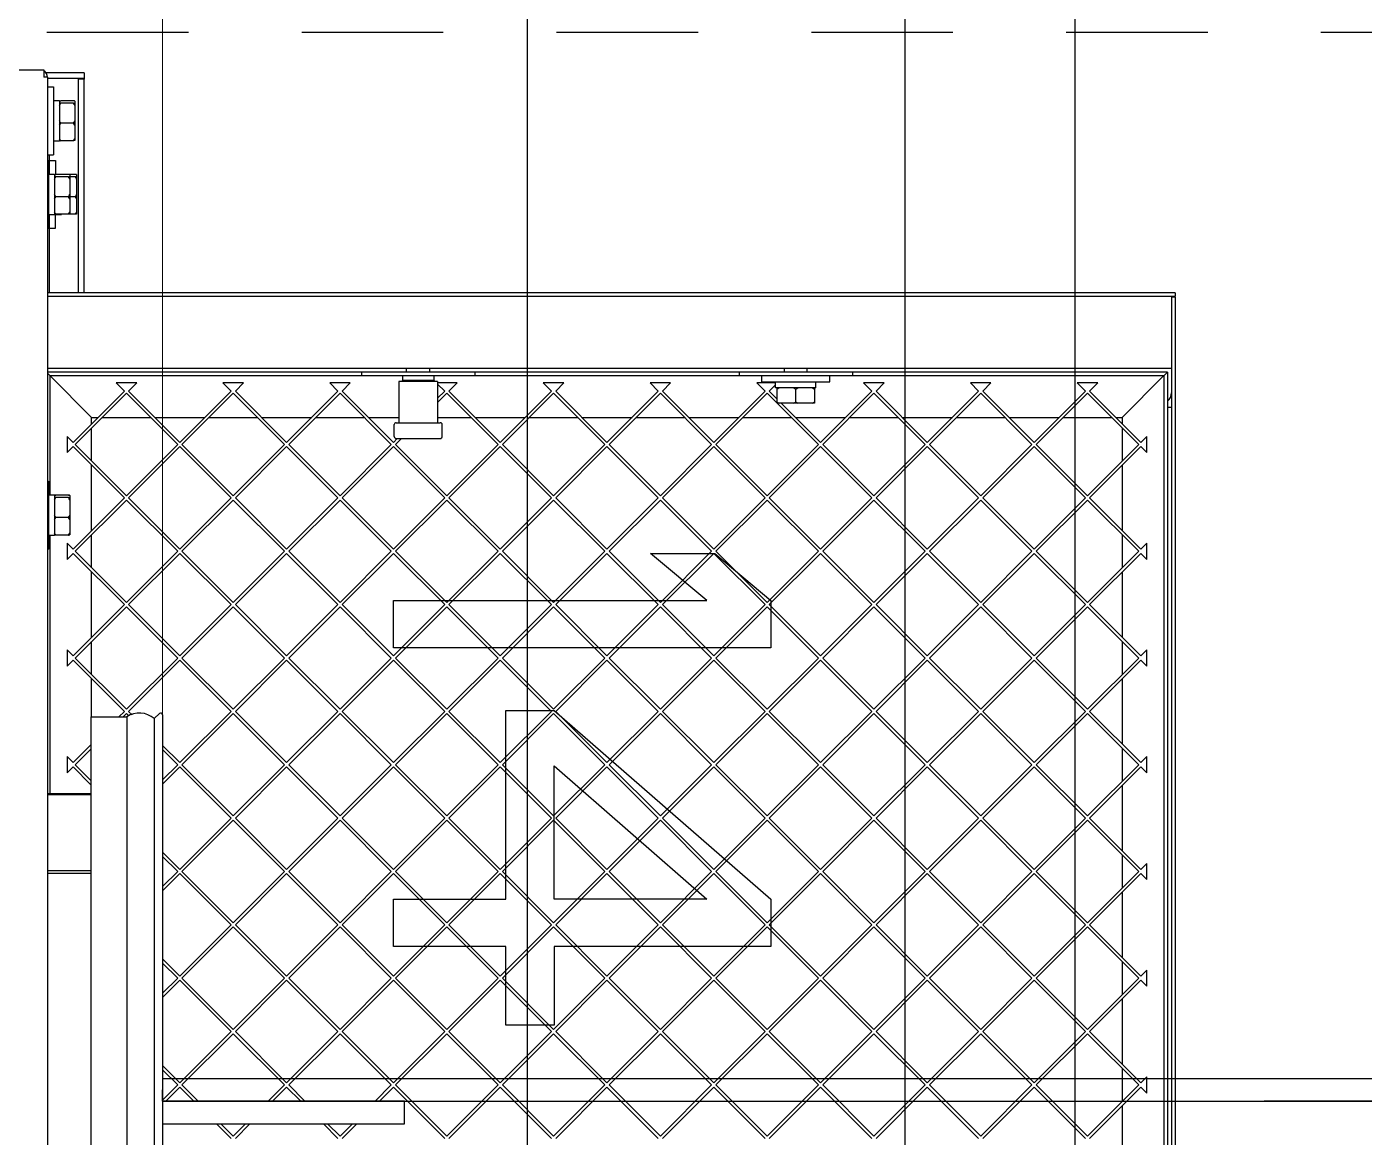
# Model space of a CAD drawing. Header units: millimetres. Extents: x 0 to 87554, y -20854 to 20404.
# Drawn here: x 8452.6 to 8806.9, y -14984.6 to -14690.3 of the extents above; entities that cross this region are included whole.
import ezdxf

# ---------------------------------------------------------------- set-up
doc = ezdxf.new("R2010")
doc.units = ezdxf.units.MM
doc.linetypes.add('CENTER', pattern=[50.8, 31.75, -6.35, 6.35, -6.35])
doc.linetypes.add('JIS_02_0.7', pattern=[1.35, 0.75, -0.6])
doc.layers.get('0').update_dxf_attribs({"lineweight": 15})
for name, color, linetype in [('08', 1, 'Continuous'), ('1', 2, 'Continuous'), ('11', 3, 'Continuous'), ('2', 4, 'CENTER'), ('2401-01144-S-M6-16HWM_0', 7, 'Continuous'), ('4209-B0008_0', 7, 'Continuous'), ('4215-12645_1_0', 7, 'Continuous'), ('4215-12645_2_0', 7, 'Continuous'), ('4215-12649_2_1_0', 7, 'Continuous'), ('4215-12651_1_0', 7, 'Continuous'), ('4215-12656_0', 7, 'Continuous'), ('4215-16102_1_0', 7, 'Continuous'), ('4215-16102_2_0', 7, 'Continuous'), ('4215-16102_4_0', 7, 'Continuous'), ('4215-16529_1_0', 7, 'Continuous'), ('4215-16529_2_0', 7, 'Continuous'), ('4215-16529_3_0', 7, 'Continuous'), ('4217-16531_0', 7, 'Continuous'), ('PTL2-04-4_0', 7, 'Continuous')]:
    doc.layers.add(name, color=color, linetype=linetype)

# ---------------------------------------------------------------- blocks, each defined once
blk = doc.blocks.new('y78')
at = {"layer": '08', "lineweight": -3}
for p, q in [((-74.72, -248), (-24.72, -248)), ((-74.72, -248), (-74.72, -940.16)), ((25.28, -248), (-24.72, -248)), ((25.28, -248), (25.28, -940.16)), ((-74.72, -940.16), (-24.72, -940.16)), ((25.28, -940.16), (-24.72, -940.16))]:
    blk.add_line(p, q, dxfattribs=at)
at = {"layer": '1', "lineweight": -3}
for p, q in [((70.46, -756), (70.46, 18)), ((70.46, 18), (120.46, 18)), ((170.46, 18), (120.46, 18)), ((170.46, -756), (170.46, 18)), ((-171.29, -750), (-171.29, -753)), ((-171.29, -750), (170.46, -750)), ((170.46, -750), (170.46, -753)), ((-171.29, -756), (-171.29, -753)), ((170.46, -756), (170.46, -753)), ((-171.29, -756), (170.46, -756)), ((70.46, -756), (120.46, -756)), ((170.46, -756), (120.46, -756))]:
    blk.add_line(p, q, dxfattribs=at)
at = {"layer": '11', "lineweight": -3}
for p, q in [((70.46, -841.92), (70.46, -118)), ((70.46, -118), (120.46, -118)), ((170.46, -118), (120.46, -118)), ((170.46, -841.92), (170.46, -118)), ((70.46, -841.92), (120.46, -841.92)), ((170.46, -841.92), (120.46, -841.92))]:
    blk.add_line(p, q, dxfattribs=at)
blk = doc.blocks.new('ju7888')
at = {"layer": '2401-01144-S-M6-16HWM_0', "color": 87, "linetype": 'Continuous'}
for p, q in [((1.99, 189.92), (0.39, 189.92)), ((1.99, 171.92), (1.99, 189.92)), ((3.59, 186.27), (1.99, 186.27)), ((3.59, 186.27), (3.59, 175.57)), ((3.59, 185.92), (7.59, 185.92)), ((7.59, 185.92), (7.59, 175.92)), ((-0.61, 183.92), (-1.61, 183.92)), ((7.29, 180.92), (3.89, 180.92)), ((-0.61, 177.92), (-1.61, 177.92)), ((3.59, 175.57), (1.99, 175.57)), ((3.59, 175.92), (7.59, 175.92)), ((1.99, 171.92), (0.39, 171.92)), ((-72.5, -10.38), (-72.5, -13.78)), ((-72.43, -10.08), (-61.99, -10.08)), ((-71.86, -10.38), (-71.86, -13.78)), ((-66.57, -10.38), (-66.57, -13.78)), ((-61.92, -10.38), (-61.92, -13.78)), ((-53, -9.88), (-53, -11.68)), ((-52.93, -9.58), (-42.49, -9.58)), ((-52.36, -9.88), (-52.36, -11.38)), ((-47.07, -9.88), (-47.07, -11.38)), ((-42.42, -9.88), (-42.42, -11.68)), ((-72.56, -14.08), (-61.86, -14.08)), ((-72.56, -15.68), (-72.56, -14.08)), ((-61.86, -15.68), (-61.86, -14.08)), ((-53, -13.58), (-53.06, -13.58)), ((-53.06, -15.18), (-53.06, -13.58)), ((-53, -11.68), (-53, -15.08)), ((-52.93, -11.38), (-42.49, -11.38)), ((-52.36, -11.68), (-52.36, -15.08)), ((-47.07, -11.68), (-47.07, -15.08)), ((-42.42, -11.68), (-42.42, -15.08)), ((-42.36, -13.58), (-42.42, -13.58)), ((-42.36, -15.18), (-42.36, -13.58)), ((31.97, -11.68), (31.97, -11.67)), ((31.97, -11.68), (31.97, -11.67)), ((31.97, -11.68), (31.97, -15.08)), ((32, -11.65), (31.99, -11.66)), ((32, -11.65), (31.99, -11.66)), ((32, -11.68), (32, -15.08)), ((32.07, -11.38), (32.05, -11.38)), ((32.07, -11.38), (42.51, -11.38)), ((32.64, -11.68), (32.64, -15.08)), ((37.93, -11.68), (37.93, -15.08)), ((42.51, -11.38), (42.53, -11.38)), ((42.58, -11.68), (42.58, -15.08)), ((42.61, -11.68), (42.61, -11.67)), ((42.61, -11.68), (42.61, -11.67)), ((42.61, -11.68), (42.61, -15.08)), ((-76.21, -15.68), (-58.21, -15.68)), ((-76.21, -17.28), (-76.21, -15.68)), ((-58.21, -17.28), (-58.21, -15.68)), ((-56.71, -15.18), (-52.98, -15.18)), ((-56.71, -16.78), (-56.71, -15.18)), ((-56.71, -16.98), (-38.71, -16.98)), ((-56.71, -17.28), (-56.71, -16.98)), ((-53.06, -15.38), (-42.36, -15.38)), ((-53.06, -16.98), (-53.06, -15.38)), ((-38.71, -15.18), (-42.44, -15.18)), ((-42.36, -16.98), (-42.36, -15.38)), ((-38.71, -16.78), (-38.71, -15.18)), ((-38.71, -17.28), (-38.71, -16.98)), ((28.29, -16.98), (46.29, -16.98)), ((28.29, -17.28), (28.29, -16.98)), ((31.94, -15.38), (42.64, -15.38)), ((31.94, -16.98), (31.94, -15.38)), ((31.97, -15.08), (31.97, -15.08)), ((31.97, -15.08), (31.97, -15.08)), ((32, -15.1), (31.99, -15.09)), ((32, -15.1), (31.99, -15.09)), ((42.61, -15.08), (42.61, -15.08)), ((42.61, -15.08), (42.61, -15.08)), ((42.64, -16.98), (42.64, -15.38)), ((46.29, -17.28), (46.29, -16.98))]:
    blk.add_line(p, q, dxfattribs=at)
for centre, radius, start, end in [((36.21, -18.44), 7.98, 121.9273, 122.124), ((36.21, -8.31), 7.98, 237.876, 238.0727), ((36.02, -14.15), 4.16, 196.8682, 197.1611), ((38.57, -14.15), 4.14, 342.8386, 343.0979)]:
    blk.add_arc(centre, radius, start, end, dxfattribs=at)
for points in [[(3.59, 185.35), (3.68, 185.55), (3.78, 185.74), (3.89, 185.92)], [(7.59, 185.35), (7.5, 185.55), (7.4, 185.74), (7.29, 185.92)], [(3.89, 180.92), (3.78, 181.11), (3.68, 181.3), (3.59, 181.5)], [(3.59, 180.35), (3.68, 180.55), (3.78, 180.74), (3.89, 180.92)], [(7.29, 180.92), (7.4, 181.11), (7.5, 181.3), (7.59, 181.5)], [(7.59, 180.35), (7.5, 180.55), (7.4, 180.74), (7.29, 180.92)], [(3.89, 175.92), (3.78, 176.11), (3.68, 176.3), (3.59, 176.5)], [(7.29, 175.92), (7.4, 176.11), (7.5, 176.3), (7.59, 176.5)], [(-71.25, -10.08), (-71.46, -10.17), (-71.66, -10.27), (-71.86, -10.38)], [(-66.57, -10.38), (-66.76, -10.27), (-66.97, -10.17), (-67.17, -10.08)], [(-66.04, -10.08), (-66.22, -10.17), (-66.39, -10.27), (-66.57, -10.38)], [(-61.92, -10.38), (-62.09, -10.27), (-62.27, -10.17), (-62.45, -10.08)], [(-51.75, -9.58), (-51.96, -9.67), (-52.16, -9.77), (-52.36, -9.88)], [(-47.07, -9.88), (-47.26, -9.77), (-47.47, -9.67), (-47.67, -9.58)], [(-46.54, -9.58), (-46.72, -9.67), (-46.89, -9.77), (-47.07, -9.88)], [(-42.42, -9.88), (-42.59, -9.77), (-42.77, -9.67), (-42.95, -9.58)], [(-71.25, -14.08), (-71.46, -13.98), (-71.66, -13.88), (-71.86, -13.78)], [(-66.57, -13.78), (-66.76, -13.88), (-66.97, -13.98), (-67.17, -14.08)], [(-66.04, -14.08), (-66.22, -13.98), (-66.39, -13.88), (-66.57, -13.78)], [(-61.92, -13.78), (-62.09, -13.88), (-62.27, -13.98), (-62.45, -14.08)], [(-51.75, -11.38), (-51.96, -11.47), (-52.16, -11.57), (-52.36, -11.68)], [(-47.07, -11.68), (-47.26, -11.57), (-47.47, -11.47), (-47.67, -11.38)], [(-46.54, -11.38), (-46.72, -11.47), (-46.89, -11.57), (-47.07, -11.68)], [(-42.42, -11.68), (-42.59, -11.57), (-42.77, -11.47), (-42.95, -11.38)], [(33.25, -11.38), (33.04, -11.47), (32.84, -11.57), (32.64, -11.68)], [(37.93, -11.68), (37.74, -11.57), (37.53, -11.47), (37.33, -11.38)], [(38.46, -11.38), (38.28, -11.47), (38.11, -11.57), (37.93, -11.68)], [(42.58, -11.68), (42.41, -11.57), (42.23, -11.47), (42.05, -11.38)], [(-51.75, -15.38), (-51.96, -15.28), (-52.16, -15.18), (-52.36, -15.08)], [(-47.07, -15.08), (-47.26, -15.18), (-47.47, -15.28), (-47.67, -15.38)], [(-46.54, -15.38), (-46.72, -15.28), (-46.89, -15.18), (-47.07, -15.08)], [(-42.42, -15.08), (-42.59, -15.18), (-42.77, -15.28), (-42.95, -15.38)], [(33.25, -15.38), (33.04, -15.28), (32.84, -15.18), (32.64, -15.08)], [(37.93, -15.08), (37.74, -15.18), (37.53, -15.28), (37.33, -15.38)], [(38.46, -15.38), (38.28, -15.28), (38.11, -15.18), (37.93, -15.08)], [(42.58, -15.08), (42.41, -15.18), (42.23, -15.28), (42.05, -15.38)]]:
    blk.add_open_spline(points, degree=3, dxfattribs=at)
for points, knots in [([(-72.43, -10.08), (-72.44, -10.1), (-72.46, -10.2), (-72.49, -10.3), (-72.5, -10.38)], [0, 0, 0, 0, 0.234829, 1, 1, 1, 1]), ([(-71.86, -10.38), (-71.86, -10.35), (-71.89, -10.25), (-71.91, -10.15), (-71.93, -10.08)], [0, 0, 0, 0, 0.264475, 1, 1, 1, 1]), ([(-61.99, -10.08), (-61.99, -10.1), (-61.96, -10.2), (-61.94, -10.3), (-61.92, -10.38)], [0, 0, 0, 0, 0.234829, 1, 1, 1, 1]), ([(-52.93, -9.58), (-52.94, -9.6), (-52.96, -9.7), (-52.99, -9.8), (-53, -9.88)], [0, 0, 0, 0, 0.234829, 1, 1, 1, 1]), ([(-52.36, -9.88), (-52.36, -9.85), (-52.39, -9.75), (-52.41, -9.65), (-52.43, -9.58)], [0, 0, 0, 0, 0.264475, 1, 1, 1, 1]), ([(-42.49, -9.58), (-42.49, -9.6), (-42.46, -9.7), (-42.44, -9.8), (-42.42, -9.88)], [0, 0, 0, 0, 0.234829, 1, 1, 1, 1]), ([(-72.43, -14.08), (-72.44, -14.05), (-72.46, -13.95), (-72.49, -13.85), (-72.5, -13.78)], [0, 0, 0, 0, 0.234829, 1, 1, 1, 1]), ([(-71.86, -13.78), (-71.86, -13.8), (-71.89, -13.9), (-71.91, -14), (-71.93, -14.08)], [0, 0, 0, 0, 0.264475, 1, 1, 1, 1]), ([(-61.99, -14.08), (-61.99, -14.05), (-61.96, -13.95), (-61.94, -13.85), (-61.92, -13.78)], [0, 0, 0, 0, 0.234829, 1, 1, 1, 1]), ([(-52.93, -11.38), (-52.94, -11.4), (-52.96, -11.5), (-52.99, -11.6), (-53, -11.68)], [0, 0, 0, 0, 0.234829, 1, 1, 1, 1]), ([(-52.36, -11.68), (-52.36, -11.65), (-52.39, -11.55), (-52.41, -11.45), (-52.43, -11.38)], [0, 0, 0, 0, 0.264475, 1, 1, 1, 1]), ([(-42.49, -11.38), (-42.49, -11.4), (-42.46, -11.5), (-42.44, -11.6), (-42.42, -11.68)], [0, 0, 0, 0, 0.234829, 1, 1, 1, 1]), ([(31.97, -11.67), (31.97, -11.64), (32, -11.54), (32.03, -11.45), (32.05, -11.38)], [0, 0, 0, 0, 0.263948, 1, 1, 1, 1]), ([(32.07, -11.38), (32.06, -11.4), (32.04, -11.5), (32.01, -11.6), (32, -11.68)], [0, 0, 0, 0, 0.234829, 1, 1, 1, 1]), ([(32.64, -11.68), (32.64, -11.65), (32.61, -11.55), (32.59, -11.45), (32.57, -11.38)], [0, 0, 0, 0, 0.264475, 1, 1, 1, 1]), ([(42.51, -11.38), (42.51, -11.4), (42.54, -11.5), (42.56, -11.6), (42.58, -11.68)], [0, 0, 0, 0, 0.234829, 1, 1, 1, 1]), ([(42.61, -11.67), (42.6, -11.64), (42.58, -11.54), (42.55, -11.45), (42.53, -11.38)], [0, 0, 0, 0, 0.263948, 1, 1, 1, 1]), ([(-52.93, -15.38), (-52.94, -15.35), (-52.96, -15.25), (-52.99, -15.15), (-53, -15.08)], [0, 0, 0, 0, 0.234829, 1, 1, 1, 1]), ([(-52.36, -15.08), (-52.36, -15.1), (-52.39, -15.2), (-52.41, -15.3), (-52.43, -15.38)], [0, 0, 0, 0, 0.264475, 1, 1, 1, 1]), ([(-42.49, -15.38), (-42.49, -15.35), (-42.46, -15.25), (-42.44, -15.15), (-42.42, -15.08)], [0, 0, 0, 0, 0.234829, 1, 1, 1, 1]), ([(31.97, -15.08), (31.97, -15.11), (32, -15.2), (32.02, -15.29), (32.04, -15.35)], [0, 0, 0, 0, 0.262699, 1, 1, 1, 1]), ([(32.07, -15.38), (32.06, -15.35), (32.04, -15.25), (32.01, -15.15), (32, -15.08)], [0, 0, 0, 0, 0.234829, 1, 1, 1, 1]), ([(32.64, -15.08), (32.64, -15.1), (32.61, -15.2), (32.59, -15.3), (32.57, -15.38)], [0, 0, 0, 0, 0.264475, 1, 1, 1, 1]), ([(42.51, -15.38), (42.51, -15.35), (42.54, -15.25), (42.56, -15.15), (42.58, -15.08)], [0, 0, 0, 0, 0.234829, 1, 1, 1, 1]), ([(42.61, -15.08), (42.6, -15.11), (42.58, -15.2), (42.55, -15.29), (42.53, -15.36)], [0, 0, 0, 0, 0.262844, 1, 1, 1, 1])]:
    blk.add_open_spline(points, degree=3, knots=knots, dxfattribs=at)
at = {"layer": '4209-B0008_0', "color": 87, "linetype": 'Continuous'}
for p, q in [((91.21, 10.99), (89.87, 12.38)), ((90.23, 13.22), (480.79, 13.22)), ((91.21, 10.99), (479.81, 10.99)), ((90.73, 3.73), (480.29, 3.73)), ((90.73, -5.78), (90.73, 3.73)), ((90.73, -5.78), (480.29, -5.78))]:
    blk.add_line(p, q, dxfattribs=at)
for centre, radius, start, end in [((90.23, 12.72), 0.5, 90, 224.0667), ((95.73, 7.04), 6, 138.8469, 213.5434)]:
    blk.add_arc(centre, radius, start, end, dxfattribs=at)
at = {"layer": '4215-12645_1_0', "color": 87, "linetype": 'Continuous'}
for p, q in [((111.09, -17.28), (111.09, -5.78)), ((132.29, -5.78), (132.29, -17.28))]:
    blk.add_line(p, q, dxfattribs=at)
at = {"layer": '4215-12645_2_0', "color": 87, "linetype": 'Continuous'}
for p, q in [((111.44, -5.78), (111.44, -17.28)), ((131.44, -17.28), (131.44, -5.78))]:
    blk.add_line(p, q, dxfattribs=at)
at = {"layer": '4215-12649_2_1_0', "color": 87, "linetype": 'Continuous'}
for p, q in [((-79.91, -7.53), (-78.41, -7.53)), ((-79.91, -7.53), (-79.91, -17.68)), ((-78.41, -7.53), (-78.21, -7.53)), ((-78.41, -7.53), (-78.41, -17.28)), ((-21.61, -7.53), (-78.21, -7.53)), ((-78.21, -7.53), (-78.21, -9.03)), ((-21.61, -9.03), (-78.21, -9.03)), ((-78.21, -9.23), (-78.21, -9.03))]:
    blk.add_line(p, q, dxfattribs=at)
at = {"layer": '4215-12651_1_0', "color": 87, "linetype": 'Continuous'}
for p, q in [((-53.06, -16.78), (-58.21, -16.78)), ((-21.61, -16.78), (-42.36, -16.78))]:
    blk.add_line(p, q, dxfattribs=at)
at = {"layer": '4215-12656_0', "color": 87, "linetype": 'Continuous'}
for p, q in [((-78.71, -17.28), (653.29, -17.28)), ((-78.71, -17.28), (-78.71, -18.28)), ((-80.71, -18.28), (-78.71, -18.28)), ((-80.71, -27.28), (-80.71, -18.28))]:
    blk.add_line(p, q, dxfattribs=at)
blk.add_arc((-78.71, -19.28), 2, 90, 149.9994, dxfattribs=at)
at = {"layer": '4215-16102_1_0', "color": 87, "linetype": 'Continuous'}
for p, q in [((-0.61, 279.42), (575.19, 279.42)), ((0.39, 278.42), (-0.61, 279.42)), ((0.39, 278.42), (574.19, 278.42)), ((11.39, 267.42), (0.43, 278.38)), ((11.39, 267.42), (13.1, 267.42)), ((14.23, 267.42), (22.94, 267.42)), ((24.07, 267.42), (41.39, 267.42)), ((42.52, 267.42), (51.23, 267.42)), ((52.36, 267.42), (69.67, 267.42)), ((70.8, 267.42), (79.51, 267.42)), ((80.64, 267.42), (97.95, 267.42)), ((99.09, 267.42), (107.8, 267.42)), ((108.93, 267.42), (126.24, 267.42)), ((127.37, 267.42), (136.08, 267.42)), ((137.21, 267.42), (154.52, 267.42)), ((155.65, 267.42), (164.36, 267.42)), ((165.5, 267.42), (182.81, 267.42)), ((183.94, 267.42), (192.65, 267.42)), ((193.78, 267.42), (211.09, 267.42)), ((11.39, -5.58), (0.43, -16.53)), ((13.1, -5.58), (11.39, -5.58)), ((22.94, -5.58), (14.23, -5.58)), ((41.39, -5.58), (24.07, -5.58)), ((51.23, -5.58), (42.52, -5.58)), ((69.67, -5.58), (52.36, -5.58)), ((79.51, -5.58), (70.8, -5.58)), ((90.73, -5.58), (80.64, -5.58)), ((0.39, -16.58), (-0.31, -17.28)), ((31.94, -16.58), (0.39, -16.58)), ((111.09, -16.58), (42.64, -16.58))]:
    blk.add_line(p, q, dxfattribs=at)
at = {"layer": '4215-16102_2_0', "color": 87, "linetype": 'Continuous'}
for p, q in [((-0.61, 279.42), (-0.61, -17.28)), ((0.39, 278.42), (-0.61, 279.42)), ((0.39, 278.42), (0.39, -16.58)), ((0.43, 278.38), (11.39, 267.42)), ((11.39, 265.71), (11.39, 267.42)), ((11.39, 251.83), (11.39, 264.58)), ((11.39, 237.43), (11.39, 250.7)), ((11.39, 223.54), (11.39, 236.3)), ((11.39, 209.14), (11.39, 222.41)), ((11.39, 195.26), (11.39, 208.01)), ((-0.61, 195.92), (0.39, 195.92)), ((11.39, 180.86), (11.39, 194.13)), ((11.39, 166.97), (11.39, 179.73)), ((-0.61, 165.92), (0.39, 165.92)), ((11.39, 152.58), (11.39, 165.84)), ((11.39, 138.69), (11.39, 151.44)), ((11.39, 124.29), (11.39, 137.56)), ((11.39, 110.41), (11.39, 123.16)), ((11.39, 96.01), (11.39, 109.27)), ((-0.61, 95.92), (0.39, 95.92)), ((11.39, 86.07), (11.39, 94.88)), ((11.39, 67.72), (11.39, 75.77)), ((-0.61, 65.92), (0.39, 65.92)), ((11.39, 53.84), (11.39, 66.59)), ((11.39, 39.44), (11.39, 52.71)), ((11.39, 25.55), (11.39, 38.31)), ((11.39, 11.15), (11.39, 24.42)), ((11.39, -2.73), (11.39, 10.02)), ((11.39, -5.58), (0.43, -16.53)), ((11.39, -5.58), (11.39, -3.86)), ((0.39, -16.58), (-0.31, -17.28))]:
    blk.add_line(p, q, dxfattribs=at)
at = {"layer": '4215-16102_4_0', "color": 87, "linetype": 'Continuous'}
for p, q in [((20.73, 273.92), (16.44, 273.92)), ((16.44, 273.92), (18.02, 272.35)), ((19.15, 272.35), (20.73, 273.92)), ((49.02, 273.92), (44.73, 273.92)), ((44.73, 273.92), (46.31, 272.35)), ((47.44, 272.35), (49.02, 273.92)), ((77.3, 273.92), (73.01, 273.92)), ((73.01, 273.92), (74.59, 272.35)), ((75.72, 272.35), (77.3, 273.92)), ((105.59, 273.92), (101.3, 273.92)), ((101.3, 273.92), (102.87, 272.35)), ((104.01, 272.35), (105.59, 273.92)), ((133.87, 273.92), (129.58, 273.92)), ((129.58, 273.92), (131.16, 272.35)), ((132.29, 272.35), (133.87, 273.92)), ((162.15, 273.92), (157.86, 273.92)), ((157.86, 273.92), (159.44, 272.35)), ((160.57, 272.35), (162.15, 273.92)), ((190.44, 273.92), (186.15, 273.92)), ((186.15, 273.92), (187.73, 272.35)), ((188.86, 272.35), (190.44, 273.92)), ((18.02, 272.35), (4.45, 258.77)), ((5.01, 258.2), (18.59, 271.78)), ((18.59, 271.78), (32.16, 258.2)), ((32.73, 258.77), (19.15, 272.35)), ((46.31, 272.35), (32.73, 258.77)), ((33.3, 258.2), (46.87, 271.78)), ((46.87, 271.78), (60.45, 258.2)), ((61.01, 258.77), (47.44, 272.35)), ((74.59, 272.35), (61.01, 258.77)), ((61.58, 258.2), (75.16, 271.78)), ((75.16, 271.78), (88.73, 258.2)), ((89.3, 258.77), (75.72, 272.35)), ((102.87, 272.35), (89.3, 258.77)), ((89.86, 258.2), (103.44, 271.78)), ((103.44, 271.78), (117.02, 258.2)), ((117.58, 258.77), (104.01, 272.35)), ((131.16, 272.35), (117.58, 258.77)), ((118.15, 258.2), (131.72, 271.78)), ((131.72, 271.78), (145.3, 258.2)), ((145.87, 258.77), (132.29, 272.35)), ((159.44, 272.35), (145.87, 258.77)), ((146.43, 258.2), (160.01, 271.78)), ((160.01, 271.78), (173.59, 258.2)), ((174.15, 258.77), (160.57, 272.35)), ((187.73, 272.35), (174.15, 258.77)), ((174.72, 258.2), (188.29, 271.78)), ((188.29, 271.78), (201.87, 258.2)), ((202.44, 258.77), (188.86, 272.35)), ((2.29, 260.93), (2.29, 255.48)), ((4.45, 258.77), (2.29, 260.93)), ((2.29, 255.48), (4.45, 257.64)), ((4.45, 257.64), (18.02, 244.06)), ((18.59, 244.63), (5.01, 258.2)), ((32.16, 258.2), (18.59, 244.63)), ((19.15, 244.06), (32.73, 257.64)), ((32.73, 257.64), (46.31, 244.06)), ((46.87, 244.63), (33.3, 258.2)), ((60.45, 258.2), (46.87, 244.63)), ((47.44, 244.06), (61.01, 257.64)), ((61.01, 257.64), (74.59, 244.06)), ((75.16, 244.63), (61.58, 258.2)), ((88.73, 258.2), (75.16, 244.63)), ((75.72, 244.06), (89.3, 257.64)), ((89.3, 257.64), (102.87, 244.06)), ((103.44, 244.63), (89.86, 258.2)), ((117.02, 258.2), (103.44, 244.63)), ((104.01, 244.06), (117.58, 257.64)), ((117.58, 257.64), (131.16, 244.06)), ((131.72, 244.63), (118.15, 258.2)), ((145.3, 258.2), (131.72, 244.63)), ((132.29, 244.06), (145.87, 257.64)), ((145.87, 257.64), (159.44, 244.06)), ((160.01, 244.63), (146.43, 258.2)), ((173.59, 258.2), (160.01, 244.63)), ((160.57, 244.06), (174.15, 257.64)), ((174.15, 257.64), (187.73, 244.06)), ((188.29, 244.63), (174.72, 258.2)), ((201.87, 258.2), (188.29, 244.63)), ((188.86, 244.06), (202.44, 257.64)), ((18.02, 244.06), (4.45, 230.49)), ((18.59, 243.5), (5.01, 229.92)), ((18.59, 243.5), (32.16, 229.92)), ((32.73, 230.49), (19.15, 244.06)), ((46.31, 244.06), (32.73, 230.49)), ((46.87, 243.5), (33.3, 229.92)), ((46.87, 243.5), (60.45, 229.92)), ((61.01, 230.49), (47.44, 244.06)), ((74.59, 244.06), (61.01, 230.49)), ((75.16, 243.5), (61.58, 229.92)), ((75.16, 243.5), (88.73, 229.92)), ((89.3, 230.49), (75.72, 244.06)), ((102.87, 244.06), (89.3, 230.49)), ((103.44, 243.5), (89.86, 229.92)), ((103.44, 243.5), (117.02, 229.92)), ((117.58, 230.49), (104.01, 244.06)), ((131.16, 244.06), (117.58, 230.49)), ((131.72, 243.5), (118.15, 229.92)), ((131.72, 243.5), (145.3, 229.92)), ((145.87, 230.49), (132.29, 244.06)), ((159.44, 244.06), (145.87, 230.49)), ((160.01, 243.5), (146.43, 229.92)), ((160.01, 243.5), (173.59, 229.92)), ((174.15, 230.49), (160.57, 244.06)), ((187.73, 244.06), (174.15, 230.49)), ((188.29, 243.5), (174.72, 229.92)), ((188.29, 243.5), (201.87, 229.92)), ((202.44, 230.49), (188.86, 244.06)), ((2.29, 232.64), (2.29, 227.2)), ((4.45, 230.49), (2.29, 232.64)), ((4.45, 229.35), (2.29, 227.2)), ((4.45, 229.35), (18.02, 215.78)), ((5.01, 229.92), (18.59, 216.34)), ((32.16, 229.92), (18.59, 216.34)), ((32.73, 229.35), (19.15, 215.78)), ((32.73, 229.35), (46.31, 215.78)), ((33.3, 229.92), (46.87, 216.34)), ((60.45, 229.92), (46.87, 216.34)), ((61.01, 229.35), (47.44, 215.78)), ((61.01, 229.35), (74.59, 215.78)), ((61.58, 229.92), (75.16, 216.34)), ((88.73, 229.92), (75.16, 216.34)), ((89.3, 229.35), (75.72, 215.78)), ((89.3, 229.35), (102.87, 215.78)), ((89.86, 229.92), (103.44, 216.34)), ((117.02, 229.92), (103.44, 216.34)), ((117.58, 229.35), (104.01, 215.78)), ((117.58, 229.35), (131.16, 215.78)), ((118.15, 229.92), (131.72, 216.34)), ((145.3, 229.92), (131.72, 216.34)), ((145.87, 229.35), (132.29, 215.78)), ((145.87, 229.35), (159.44, 215.78)), ((146.43, 229.92), (160.01, 216.34)), ((173.59, 229.92), (160.01, 216.34)), ((174.15, 229.35), (160.57, 215.78)), ((174.15, 229.35), (187.73, 215.78)), ((174.72, 229.92), (188.29, 216.34)), ((201.87, 229.92), (188.29, 216.34)), ((202.44, 229.35), (188.86, 215.78)), ((18.02, 215.78), (4.45, 202.2)), ((5.01, 201.64), (18.59, 215.21)), ((18.59, 215.21), (32.16, 201.64)), ((32.73, 202.2), (19.15, 215.78)), ((46.31, 215.78), (32.73, 202.2)), ((33.3, 201.64), (46.87, 215.21)), ((46.87, 215.21), (60.45, 201.64)), ((61.01, 202.2), (47.44, 215.78)), ((74.59, 215.78), (61.01, 202.2)), ((61.58, 201.64), (75.16, 215.21)), ((75.16, 215.21), (88.73, 201.64)), ((89.3, 202.2), (75.72, 215.78)), ((102.87, 215.78), (89.3, 202.2)), ((89.86, 201.64), (103.44, 215.21)), ((103.44, 215.21), (117.02, 201.64)), ((117.58, 202.2), (104.01, 215.78)), ((131.16, 215.78), (117.58, 202.2)), ((118.15, 201.64), (131.72, 215.21)), ((131.72, 215.21), (145.3, 201.64)), ((145.87, 202.2), (132.29, 215.78)), ((159.44, 215.78), (145.87, 202.2)), ((146.43, 201.64), (160.01, 215.21)), ((160.01, 215.21), (173.59, 201.64)), ((174.15, 202.2), (160.57, 215.78)), ((187.73, 215.78), (174.15, 202.2)), ((174.72, 201.64), (188.29, 215.21)), ((188.29, 215.21), (201.87, 201.64)), ((202.44, 202.2), (188.86, 215.78)), ((2.29, 204.36), (2.29, 198.91)), ((4.45, 202.2), (2.29, 204.36)), ((2.29, 198.91), (4.45, 201.07)), ((4.45, 201.07), (18.02, 187.49)), ((18.59, 188.06), (5.01, 201.64)), ((32.16, 201.64), (18.59, 188.06)), ((19.15, 187.49), (32.73, 201.07)), ((32.73, 201.07), (46.31, 187.49)), ((46.87, 188.06), (33.3, 201.64)), ((60.45, 201.64), (46.87, 188.06)), ((47.44, 187.49), (61.01, 201.07)), ((61.01, 201.07), (74.59, 187.49)), ((75.16, 188.06), (61.58, 201.64)), ((88.73, 201.64), (75.16, 188.06)), ((75.72, 187.49), (89.3, 201.07)), ((89.3, 201.07), (102.87, 187.49)), ((103.44, 188.06), (89.86, 201.64)), ((117.02, 201.64), (103.44, 188.06)), ((104.01, 187.49), (117.58, 201.07)), ((117.58, 201.07), (131.16, 187.49)), ((131.72, 188.06), (118.15, 201.64)), ((145.3, 201.64), (131.72, 188.06)), ((132.29, 187.49), (145.87, 201.07)), ((145.87, 201.07), (159.44, 187.49)), ((160.01, 188.06), (146.43, 201.64)), ((173.59, 201.64), (160.01, 188.06)), ((160.57, 187.49), (174.15, 201.07)), ((174.15, 201.07), (187.73, 187.49)), ((188.29, 188.06), (174.72, 201.64)), ((201.87, 201.64), (188.29, 188.06)), ((188.86, 187.49), (202.44, 201.07)), ((5.01, 173.35), (18.59, 186.93)), ((18.02, 187.49), (7.59, 177.06)), ((18.59, 186.93), (32.16, 173.35)), ((32.73, 173.92), (19.15, 187.49)), ((46.31, 187.49), (32.73, 173.92)), ((33.3, 173.35), (46.87, 186.93)), ((46.87, 186.93), (60.45, 173.35)), ((61.01, 173.92), (47.44, 187.49)), ((74.59, 187.49), (61.01, 173.92)), ((61.58, 173.35), (75.16, 186.93)), ((75.16, 186.93), (88.73, 173.35)), ((89.3, 173.92), (75.72, 187.49)), ((102.87, 187.49), (89.3, 173.92)), ((89.86, 173.35), (103.44, 186.93)), ((103.44, 186.93), (117.02, 173.35)), ((117.58, 173.92), (104.01, 187.49)), ((131.16, 187.49), (117.58, 173.92)), ((118.15, 173.35), (131.72, 186.93)), ((131.72, 186.93), (145.3, 173.35)), ((145.87, 173.92), (132.29, 187.49)), ((159.44, 187.49), (145.87, 173.92)), ((146.43, 173.35), (160.01, 186.93)), ((160.01, 186.93), (173.59, 173.35)), ((174.15, 173.92), (160.57, 187.49)), ((187.73, 187.49), (174.15, 173.92)), ((174.72, 173.35), (188.29, 186.93)), ((188.29, 186.93), (201.87, 173.35)), ((202.44, 173.92), (188.86, 187.49)), ((2.29, 175.57), (2.29, 170.63)), ((4.45, 173.92), (2.79, 175.57)), ((6.45, 175.92), (4.45, 173.92)), ((47.44, 159.46), (59.94, 174.36)), ((59.94, 174.36), (72.44, 174.36)), ((72.44, 174.36), (72.44, 74.36)), ((89.1, 116.91), (139.1, 174.36)), ((139.1, 174.36), (151.6, 174.36)), ((151.6, 174.36), (151.6, 116.91)), ((2.29, 170.63), (4.45, 172.79)), ((4.45, 172.79), (18.02, 159.21)), ((18.59, 159.77), (5.01, 173.35)), ((32.16, 173.35), (18.59, 159.77)), ((19.15, 159.21), (32.73, 172.79)), ((32.73, 172.79), (46.31, 159.21)), ((46.87, 159.77), (33.3, 173.35)), ((60.45, 173.35), (46.87, 159.77)), ((47.44, 159.21), (61.01, 172.79)), ((61.01, 172.79), (74.59, 159.21)), ((75.16, 159.77), (61.58, 173.35)), ((88.73, 173.35), (75.16, 159.77)), ((75.72, 159.21), (89.3, 172.79)), ((89.3, 172.79), (102.87, 159.21)), ((103.44, 159.77), (89.86, 173.35)), ((117.02, 173.35), (103.44, 159.77)), ((104.01, 159.21), (117.58, 172.79)), ((117.58, 172.79), (131.16, 159.21)), ((131.72, 159.77), (118.15, 173.35)), ((145.3, 173.35), (131.72, 159.77)), ((132.29, 159.21), (145.87, 172.79)), ((145.87, 172.79), (159.44, 159.21)), ((160.01, 159.77), (146.43, 173.35)), ((173.59, 173.35), (160.01, 159.77)), ((160.57, 159.21), (174.15, 172.79)), ((174.15, 172.79), (187.73, 159.21)), ((188.29, 159.77), (174.72, 173.35)), ((201.87, 173.35), (188.29, 159.77)), ((188.86, 159.21), (202.44, 172.79)), ((47.44, 142.44), (47.44, 159.46)), ((18.02, 159.21), (4.45, 145.63)), ((5.01, 145.07), (18.59, 158.64)), ((18.59, 158.64), (32.16, 145.07)), ((32.73, 145.63), (19.15, 159.21)), ((46.31, 159.21), (32.73, 145.63)), ((33.3, 145.07), (46.87, 158.64)), ((46.87, 158.64), (60.45, 145.07)), ((61.01, 145.63), (47.44, 159.21)), ((59.94, 157.34), (47.44, 142.44)), ((59.94, 74.36), (59.94, 157.34)), ((74.59, 159.21), (61.01, 145.63)), ((61.58, 145.07), (75.16, 158.64)), ((75.16, 158.64), (88.73, 145.07)), ((89.3, 145.63), (75.72, 159.21)), ((102.87, 159.21), (89.3, 145.63)), ((89.86, 145.07), (103.44, 158.64)), ((103.44, 158.64), (117.02, 145.07)), ((103.69, 116.91), (139.1, 157.34)), ((117.58, 145.63), (104.01, 159.21)), ((131.16, 159.21), (117.58, 145.63)), ((118.15, 145.07), (131.72, 158.64)), ((131.72, 158.64), (145.3, 145.07)), ((145.87, 145.63), (132.29, 159.21)), ((139.1, 157.34), (139.1, 116.91)), ((159.44, 159.21), (145.87, 145.63)), ((146.43, 145.07), (160.01, 158.64)), ((160.01, 158.64), (173.59, 145.07)), ((174.15, 145.63), (160.57, 159.21)), ((187.73, 159.21), (174.15, 145.63)), ((174.72, 145.07), (188.29, 158.64)), ((188.29, 158.64), (201.87, 145.07)), ((202.44, 145.63), (188.86, 159.21)), ((2.29, 147.79), (2.29, 142.34)), ((4.45, 145.63), (2.29, 147.79)), ((2.29, 142.34), (4.45, 144.5)), ((4.45, 144.5), (18.02, 130.92)), ((18.59, 131.49), (5.01, 145.07)), ((32.16, 145.07), (18.59, 131.49)), ((19.15, 130.92), (32.73, 144.5)), ((32.73, 144.5), (46.31, 130.92)), ((46.87, 131.49), (33.3, 145.07)), ((60.45, 145.07), (46.87, 131.49)), ((47.44, 130.92), (61.01, 144.5)), ((61.01, 144.5), (74.59, 130.92)), ((75.16, 131.49), (61.58, 145.07)), ((88.73, 145.07), (75.16, 131.49)), ((75.72, 130.92), (89.3, 144.5)), ((89.3, 144.5), (102.87, 130.92)), ((103.44, 131.49), (89.86, 145.07)), ((117.02, 145.07), (103.44, 131.49)), ((104.01, 130.92), (117.58, 144.5)), ((117.58, 144.5), (131.16, 130.92)), ((131.72, 131.49), (118.15, 145.07)), ((145.3, 145.07), (131.72, 131.49)), ((132.29, 130.92), (145.87, 144.5)), ((145.87, 144.5), (159.44, 130.92)), ((160.01, 131.49), (146.43, 145.07)), ((173.59, 145.07), (160.01, 131.49)), ((160.57, 130.92), (174.15, 144.5)), ((174.15, 144.5), (187.73, 130.92)), ((188.29, 131.49), (174.72, 145.07)), ((201.87, 145.07), (188.29, 131.49)), ((188.86, 130.92), (202.44, 144.5)), ((18.02, 130.92), (4.45, 117.35)), ((5.01, 116.78), (18.59, 130.36)), ((18.59, 130.36), (32.16, 116.78)), ((32.73, 117.35), (19.15, 130.92)), ((46.31, 130.92), (32.73, 117.35)), ((33.3, 116.78), (46.87, 130.36)), ((46.87, 130.36), (60.45, 116.78)), ((61.01, 117.35), (47.44, 130.92)), ((74.59, 130.92), (61.01, 117.35)), ((61.58, 116.78), (75.16, 130.36)), ((75.16, 130.36), (88.73, 116.78)), ((89.3, 117.35), (75.72, 130.92)), ((102.87, 130.92), (89.3, 117.35)), ((89.86, 116.78), (103.44, 130.36)), ((103.44, 130.36), (117.02, 116.78)), ((117.58, 117.35), (104.01, 130.92)), ((131.16, 130.92), (117.58, 117.35)), ((118.15, 116.78), (131.72, 130.36)), ((131.72, 130.36), (145.3, 116.78)), ((145.87, 117.35), (132.29, 130.92)), ((159.44, 130.92), (145.87, 117.35)), ((146.43, 116.78), (160.01, 130.36)), ((160.01, 130.36), (173.59, 116.78)), ((174.15, 117.35), (160.57, 130.92)), ((187.73, 130.92), (174.15, 117.35)), ((174.72, 116.78), (188.29, 130.36)), ((188.29, 130.36), (201.87, 116.78)), ((202.44, 117.35), (188.86, 130.92)), ((2.29, 119.51), (2.29, 114.06)), ((4.45, 117.35), (2.29, 119.51)), ((2.29, 114.06), (4.45, 116.22)), ((4.45, 116.22), (18.02, 102.64)), ((18.59, 103.21), (5.01, 116.78)), ((32.16, 116.78), (18.59, 103.21)), ((19.15, 102.64), (32.73, 116.22)), ((32.73, 116.22), (46.31, 102.64)), ((46.87, 103.21), (33.3, 116.78)), ((60.45, 116.78), (46.87, 103.21)), ((47.44, 102.64), (61.01, 116.22)), ((61.01, 116.22), (74.59, 102.64)), ((75.16, 103.21), (61.58, 116.78)), ((88.73, 116.78), (75.16, 103.21)), ((75.72, 102.64), (89.3, 116.22)), ((89.1, 104.14), (89.1, 116.91)), ((89.3, 116.22), (102.87, 102.64)), ((103.44, 103.21), (89.86, 116.78)), ((117.02, 116.78), (103.44, 103.21)), ((139.1, 116.91), (103.69, 116.91)), ((104.01, 102.64), (117.58, 116.22)), ((117.58, 116.22), (131.16, 102.64)), ((131.72, 103.21), (118.15, 116.78)), ((145.3, 116.78), (131.72, 103.21)), ((132.29, 102.64), (145.87, 116.22)), ((145.87, 116.22), (159.44, 102.64)), ((160.01, 103.21), (146.43, 116.78)), ((151.6, 116.91), (172.44, 116.91)), ((173.59, 116.78), (160.01, 103.21)), ((160.57, 102.64), (174.15, 116.22)), ((172.44, 116.91), (172.44, 104.14)), ((174.15, 116.22), (187.73, 102.64)), ((188.29, 103.21), (174.72, 116.78)), ((201.87, 116.78), (188.29, 103.21)), ((188.86, 102.64), (202.44, 116.22)), ((139.1, 104.14), (89.1, 104.14)), ((139.1, 74.36), (139.1, 104.14)), ((172.44, 104.14), (151.6, 104.14)), ((151.6, 104.14), (151.6, 74.36)), ((18.02, 102.64), (4.45, 89.06)), ((5.01, 88.5), (18.59, 102.07)), ((18.59, 102.07), (32.16, 88.5)), ((32.73, 89.06), (19.15, 102.64)), ((46.31, 102.64), (32.73, 89.06)), ((33.3, 88.5), (46.87, 102.07)), ((46.87, 102.07), (60.45, 88.5)), ((61.01, 89.06), (47.44, 102.64)), ((74.59, 102.64), (61.01, 89.06)), ((61.58, 88.5), (75.16, 102.07)), ((75.16, 102.07), (88.73, 88.5)), ((89.3, 89.06), (75.72, 102.64)), ((102.87, 102.64), (89.3, 89.06)), ((89.86, 88.5), (103.44, 102.07)), ((103.44, 102.07), (117.02, 88.5)), ((117.58, 89.06), (104.01, 102.64)), ((131.16, 102.64), (117.58, 89.06)), ((118.15, 88.5), (131.72, 102.07)), ((131.72, 102.07), (145.3, 88.5)), ((145.87, 89.06), (132.29, 102.64)), ((159.44, 102.64), (145.87, 89.06)), ((146.43, 88.5), (160.01, 102.07)), ((160.01, 102.07), (173.59, 88.5)), ((174.15, 89.06), (160.57, 102.64)), ((187.73, 102.64), (174.15, 89.06)), ((174.72, 88.5), (188.29, 102.07)), ((188.29, 102.07), (201.87, 88.5)), ((202.44, 89.06), (188.86, 102.64)), ((2.29, 91.22), (2.29, 86.07)), ((4.45, 89.06), (2.29, 91.22)), ((2.59, 86.07), (4.45, 87.93)), ((4.45, 87.93), (6.3, 86.07)), ((7.44, 86.07), (5.01, 88.5)), ((32.16, 88.5), (18.59, 74.92)), ((19.15, 74.36), (32.73, 87.93)), ((32.73, 87.93), (46.31, 74.36)), ((46.87, 74.92), (33.3, 88.5)), ((60.45, 88.5), (46.87, 74.92)), ((47.44, 74.36), (61.01, 87.93)), ((61.01, 87.93), (74.59, 74.36)), ((75.16, 74.92), (61.58, 88.5)), ((88.73, 88.5), (75.16, 74.92)), ((75.72, 74.36), (89.3, 87.93)), ((89.3, 87.93), (102.87, 74.36)), ((103.44, 74.92), (89.86, 88.5)), ((117.02, 88.5), (103.44, 74.92)), ((104.01, 74.36), (117.58, 87.93)), ((117.58, 87.93), (131.16, 74.36)), ((131.72, 74.92), (118.15, 88.5)), ((145.3, 88.5), (131.72, 74.92)), ((132.29, 74.36), (145.87, 87.93)), ((145.87, 87.93), (159.44, 74.36)), ((160.01, 74.92), (146.43, 88.5)), ((173.59, 88.5), (160.01, 74.92)), ((160.57, 74.36), (174.15, 87.93)), ((174.15, 87.93), (187.73, 74.36)), ((188.29, 74.92), (174.72, 88.5)), ((201.87, 88.5), (188.29, 74.92)), ((188.86, 74.36), (202.44, 87.93)), ((18.59, 74.92), (17, 76.51)), ((17, 75.38), (18.02, 74.36)), ((18.02, 74.36), (4.45, 60.78)), ((5.01, 60.21), (18.59, 73.79)), ((18.59, 73.79), (32.16, 60.21)), ((32.73, 60.78), (19.15, 74.36)), ((46.31, 74.36), (32.73, 60.78)), ((33.3, 60.21), (46.87, 73.79)), ((46.87, 73.79), (60.45, 60.21)), ((61.01, 60.78), (47.44, 74.36)), ((72.44, 74.36), (59.94, 74.36)), ((74.59, 74.36), (61.01, 60.78)), ((61.58, 60.21), (75.16, 73.79)), ((75.16, 73.79), (88.73, 60.21)), ((89.3, 60.78), (75.72, 74.36)), ((102.87, 74.36), (89.3, 60.78)), ((89.86, 60.21), (103.44, 73.79)), ((103.44, 73.79), (117.02, 60.21)), ((117.58, 60.78), (104.01, 74.36)), ((131.16, 74.36), (117.58, 60.78)), ((118.15, 60.21), (131.72, 73.79)), ((131.72, 73.79), (145.3, 60.21)), ((145.87, 60.78), (132.29, 74.36)), ((151.6, 74.36), (139.1, 74.36)), ((159.44, 74.36), (145.87, 60.78)), ((146.43, 60.21), (160.01, 73.79)), ((160.01, 73.79), (173.59, 60.21)), ((174.15, 60.78), (160.57, 74.36)), ((187.73, 74.36), (174.15, 60.78)), ((174.72, 60.21), (188.29, 73.79)), ((188.29, 73.79), (192.59, 69.5)), ((192.59, 70.63), (188.86, 74.36)), ((202.44, 60.78), (198.59, 64.63)), ((2.29, 62.94), (2.29, 57.49)), ((4.45, 60.78), (2.29, 62.94)), ((198.59, 63.5), (201.87, 60.21)), ((2.29, 57.49), (4.45, 59.65)), ((4.45, 59.65), (18.02, 46.07)), ((18.59, 46.64), (5.01, 60.21)), ((32.16, 60.21), (18.59, 46.64)), ((19.15, 46.07), (32.73, 59.65)), ((32.73, 59.65), (46.31, 46.07)), ((46.87, 46.64), (33.3, 60.21)), ((60.45, 60.21), (46.87, 46.64)), ((47.44, 46.07), (61.01, 59.65)), ((61.01, 59.65), (74.59, 46.07)), ((75.16, 46.64), (61.58, 60.21)), ((88.73, 60.21), (75.16, 46.64)), ((75.72, 46.07), (89.3, 59.65)), ((89.3, 59.65), (102.87, 46.07)), ((103.44, 46.64), (89.86, 60.21)), ((117.02, 60.21), (103.44, 46.64)), ((104.01, 46.07), (117.58, 59.65)), ((117.58, 59.65), (131.16, 46.07)), ((131.72, 46.64), (118.15, 60.21)), ((145.3, 60.21), (131.72, 46.64)), ((132.29, 46.07), (145.87, 59.65)), ((145.87, 59.65), (159.44, 46.07)), ((160.01, 46.64), (146.43, 60.21)), ((173.59, 60.21), (160.01, 46.64)), ((160.57, 46.07), (174.15, 59.65)), ((174.15, 59.65), (187.73, 46.07)), ((188.29, 46.64), (174.72, 60.21)), ((201.87, 60.21), (198.59, 56.93)), ((198.59, 55.8), (202.44, 59.65)), ((192.59, 50.93), (188.29, 46.64)), ((188.86, 46.07), (192.59, 49.8)), ((4.45, 32.5), (18.02, 46.07)), ((32.73, 32.5), (19.15, 46.07)), ((32.73, 32.5), (46.31, 46.07)), ((61.01, 32.5), (47.44, 46.07)), ((61.01, 32.5), (74.59, 46.07)), ((89.3, 32.5), (75.72, 46.07)), ((89.3, 32.5), (102.87, 46.07)), ((117.58, 32.5), (104.01, 46.07)), ((117.58, 32.5), (131.16, 46.07)), ((145.87, 32.5), (132.29, 46.07)), ((145.87, 32.5), (159.44, 46.07)), ((174.15, 32.5), (160.57, 46.07)), ((174.15, 32.5), (187.73, 46.07)), ((192.59, 42.34), (188.86, 46.07)), ((5.01, 31.93), (18.59, 45.51)), ((32.16, 31.93), (18.59, 45.51)), ((33.3, 31.93), (46.87, 45.51)), ((60.45, 31.93), (46.87, 45.51)), ((61.58, 31.93), (75.16, 45.51)), ((88.73, 31.93), (75.16, 45.51)), ((89.86, 31.93), (103.44, 45.51)), ((117.02, 31.93), (103.44, 45.51)), ((118.15, 31.93), (131.72, 45.51)), ((145.3, 31.93), (131.72, 45.51)), ((146.43, 31.93), (160.01, 45.51)), ((173.59, 31.93), (160.01, 45.51)), ((174.72, 31.93), (188.29, 45.51)), ((192.59, 41.21), (188.29, 45.51)), ((202.44, 32.5), (198.59, 36.34)), ((2.29, 34.65), (2.29, 29.21)), ((4.45, 32.5), (2.29, 34.65)), ((18.59, 18.35), (5.01, 31.93)), ((18.59, 18.35), (32.16, 31.93)), ((46.87, 18.35), (33.3, 31.93)), ((46.87, 18.35), (60.45, 31.93)), ((75.16, 18.35), (61.58, 31.93)), ((75.16, 18.35), (88.73, 31.93)), ((103.44, 18.35), (89.86, 31.93)), ((103.44, 18.35), (117.02, 31.93)), ((131.72, 18.35), (118.15, 31.93)), ((131.72, 18.35), (145.3, 31.93)), ((160.01, 18.35), (146.43, 31.93)), ((160.01, 18.35), (173.59, 31.93)), ((188.29, 18.35), (174.72, 31.93)), ((201.87, 31.93), (198.59, 35.21)), ((198.59, 28.65), (201.87, 31.93)), ((2.29, 29.21), (4.45, 31.36)), ((4.45, 31.36), (18.02, 17.79)), ((19.15, 17.79), (32.73, 31.36)), ((32.73, 31.36), (46.31, 17.79)), ((47.44, 17.79), (61.01, 31.36)), ((61.01, 31.36), (74.59, 17.79)), ((75.72, 17.79), (89.3, 31.36)), ((89.3, 31.36), (102.87, 17.79)), ((104.01, 17.79), (117.58, 31.36)), ((117.58, 31.36), (131.16, 17.79)), ((132.29, 17.79), (145.87, 31.36)), ((145.87, 31.36), (159.44, 17.79)), ((160.57, 17.79), (174.15, 31.36)), ((174.15, 31.36), (187.73, 17.79)), ((198.59, 27.52), (202.44, 31.36)), ((188.29, 18.35), (192.59, 22.65)), ((188.86, 17.79), (192.59, 21.52)), ((18.02, 17.79), (4.45, 4.21)), ((32.73, 4.21), (19.15, 17.79)), ((46.31, 17.79), (32.73, 4.21)), ((61.01, 4.21), (47.44, 17.79)), ((74.59, 17.79), (61.01, 4.21)), ((89.3, 4.21), (75.72, 17.79)), ((102.87, 17.79), (98.31, 13.22)), ((108.57, 13.22), (104.01, 17.79)), ((131.16, 17.79), (126.6, 13.22)), ((136.85, 13.22), (132.29, 17.79)), ((159.44, 17.79), (154.88, 13.22)), ((165.14, 13.22), (160.57, 17.79)), ((187.73, 17.79), (183.16, 13.22)), ((192.59, 14.06), (188.86, 17.79)), ((5.01, 3.65), (18.59, 17.22)), ((18.59, 17.22), (32.16, 3.65)), ((33.3, 3.65), (46.87, 17.22)), ((46.87, 17.22), (60.45, 3.65)), ((61.58, 3.65), (75.16, 17.22)), ((75.16, 17.22), (88.73, 3.65)), ((99.44, 13.22), (103.44, 17.22)), ((103.44, 17.22), (107.44, 13.22)), ((127.73, 13.22), (131.72, 17.22)), ((131.72, 17.22), (135.72, 13.22)), ((156.01, 13.22), (160.01, 17.22)), ((160.01, 17.22), (164.01, 13.22)), ((184.3, 13.22), (188.29, 17.22)), ((188.29, 17.22), (192.29, 13.22)), ((2.29, 6.37), (2.29, 0.92)), ((4.45, 4.21), (2.29, 6.37)), ((18.59, -9.93), (5.01, 3.65)), ((32.16, 3.65), (18.59, -9.93)), ((46.87, -9.93), (33.3, 3.65)), ((60.45, 3.65), (46.87, -9.93)), ((75.16, -9.93), (61.58, 3.65)), ((88.73, 3.65), (75.16, -9.93)), ((90.2, 5.11), (89.3, 4.21)), ((89.86, 3.65), (90.34, 4.12)), ((90.73, 2.78), (89.86, 3.65)), ((2.29, 0.92), (4.45, 3.08)), ((4.45, 3.08), (18.02, -10.5)), ((19.15, -10.5), (32.73, 3.08)), ((32.73, 3.08), (46.31, -10.5)), ((47.44, -10.5), (61.01, 3.08)), ((61.01, 3.08), (74.59, -10.5)), ((75.72, -10.5), (89.3, 3.08)), ((89.3, 3.08), (90.73, 1.65)), ((98.15, -5.78), (102.87, -10.5)), ((103.44, -9.93), (99.29, -5.78)), ((107.6, -5.78), (103.44, -9.93)), ((104.01, -10.5), (108.73, -5.78)), ((18.02, -10.5), (16.44, -12.08)), ((20.73, -12.08), (19.15, -10.5)), ((46.31, -10.5), (44.73, -12.08)), ((49.02, -12.08), (47.44, -10.5)), ((74.59, -10.5), (73.01, -12.08)), ((77.3, -12.08), (75.72, -10.5)), ((102.87, -10.5), (101.3, -12.08)), ((105.59, -12.08), (104.01, -10.5)), ((16.44, -12.08), (20.73, -12.08)), ((44.73, -12.08), (49.02, -12.08)), ((73.01, -12.08), (77.3, -12.08)), ((101.3, -12.08), (105.59, -12.08))]:
    blk.add_line(p, q, dxfattribs=at)
at = {"layer": '4215-16529_1_0', "color": 87, "linetype": 'Continuous'}
for p, q in [((-21.61, 281.42), (-20.61, 281.42)), ((-21.61, 281.42), (-21.61, -17.28)), ((-20.61, 281.42), (-20.61, -17.28)), ((-20.41, 281.42), (594.99, 281.42)), ((-20.41, 281.42), (-20.41, 280.42)), ((-20.41, 280.42), (594.99, 280.42))]:
    blk.add_line(p, q, dxfattribs=at)
at = {"layer": '4215-16529_2_0', "color": 87, "linetype": 'Continuous'}
for p, q in [((-20.61, 280.42), (-20.41, 280.42)), ((-1.61, -17.28), (-1.61, 280.42))]:
    blk.add_line(p, q, dxfattribs=at)
blk.add_arc((4.89, 277.42), 3, 42.0044, 90, dxfattribs=at)
at = {"layer": '4215-16529_3_0', "color": 87, "linetype": 'Continuous'}
blk.add_line((8.79, 280.42), (8.79, 279.42), dxfattribs=at)
at = {"layer": '4217-16531_0', "color": 2, "linetype": 'Continuous'}
for p, q in [((198.59, 77.32), (192.59, 77.32)), ((192.59, 77.32), (192.59, 13.22)), ((198.59, 13.22), (198.59, 77.32))]:
    blk.add_line(p, q, dxfattribs=at)
at = {"layer": 'PTL2-04-4_0', "color": 87, "linetype": 'Continuous'}
for p, q in [((0.39, 85.08), (1.59, 85.08)), ((1.59, 85.18), (1.89, 85.18)), ((1.59, 85.18), (1.59, 76.67)), ((1.89, 86.07), (12.81, 86.07)), ((1.89, 86.07), (1.89, 75.77)), ((12.81, 75.07), (12.81, 86.77)), ((16.5, 87.27), (13.31, 87.27)), ((17, 75.07), (17, 86.77)), ((-0.61, 84.01), (-1.61, 84.01)), ((-0.61, 77.84), (-1.61, 77.84)), ((0.39, 76.77), (1.59, 76.77)), ((1.59, 76.67), (1.89, 76.67)), ((1.89, 75.77), (12.81, 75.77)), ((16.5, 74.57), (13.31, 74.57))]:
    blk.add_line(p, q, dxfattribs=at)
for centre, start, end in [((13.31, 86.77), 90, 180), ((16.5, 86.77), 0, 90), ((13.31, 75.07), 180, 270), ((16.5, 75.07), 270, 0)]:
    blk.add_arc(centre, 0.5, start, end, dxfattribs=at)

msp = doc.modelspace()

# ---------------------------------------------------------------- linework, layer by layer
at = {"color": 5}
msp.add_lwpolyline([(8488.633, -15263.296), (9210.387, -15263.296), (9210.387, -14066.318), (8488.633, -14066.318)], close=True, dxfattribs=at)
at = {"layer": '2', "color": 1, "linetype": 'JIS_02_0.7', "ltscale": 50}
msp.add_line((6837.976, -14691.734), (13206.433, -14691.734), dxfattribs=at)

# ---------------------------------------------------------------- block references
at = {"lineweight": -3}
msp.add_blockref('y78', (8659.929, -14219.034), dxfattribs=at)
at = {"rotation": 270}
msp.add_blockref('ju7888', (8475.412, -14782.445), dxfattribs=at)

doc.saveas('drawing.dxf')
